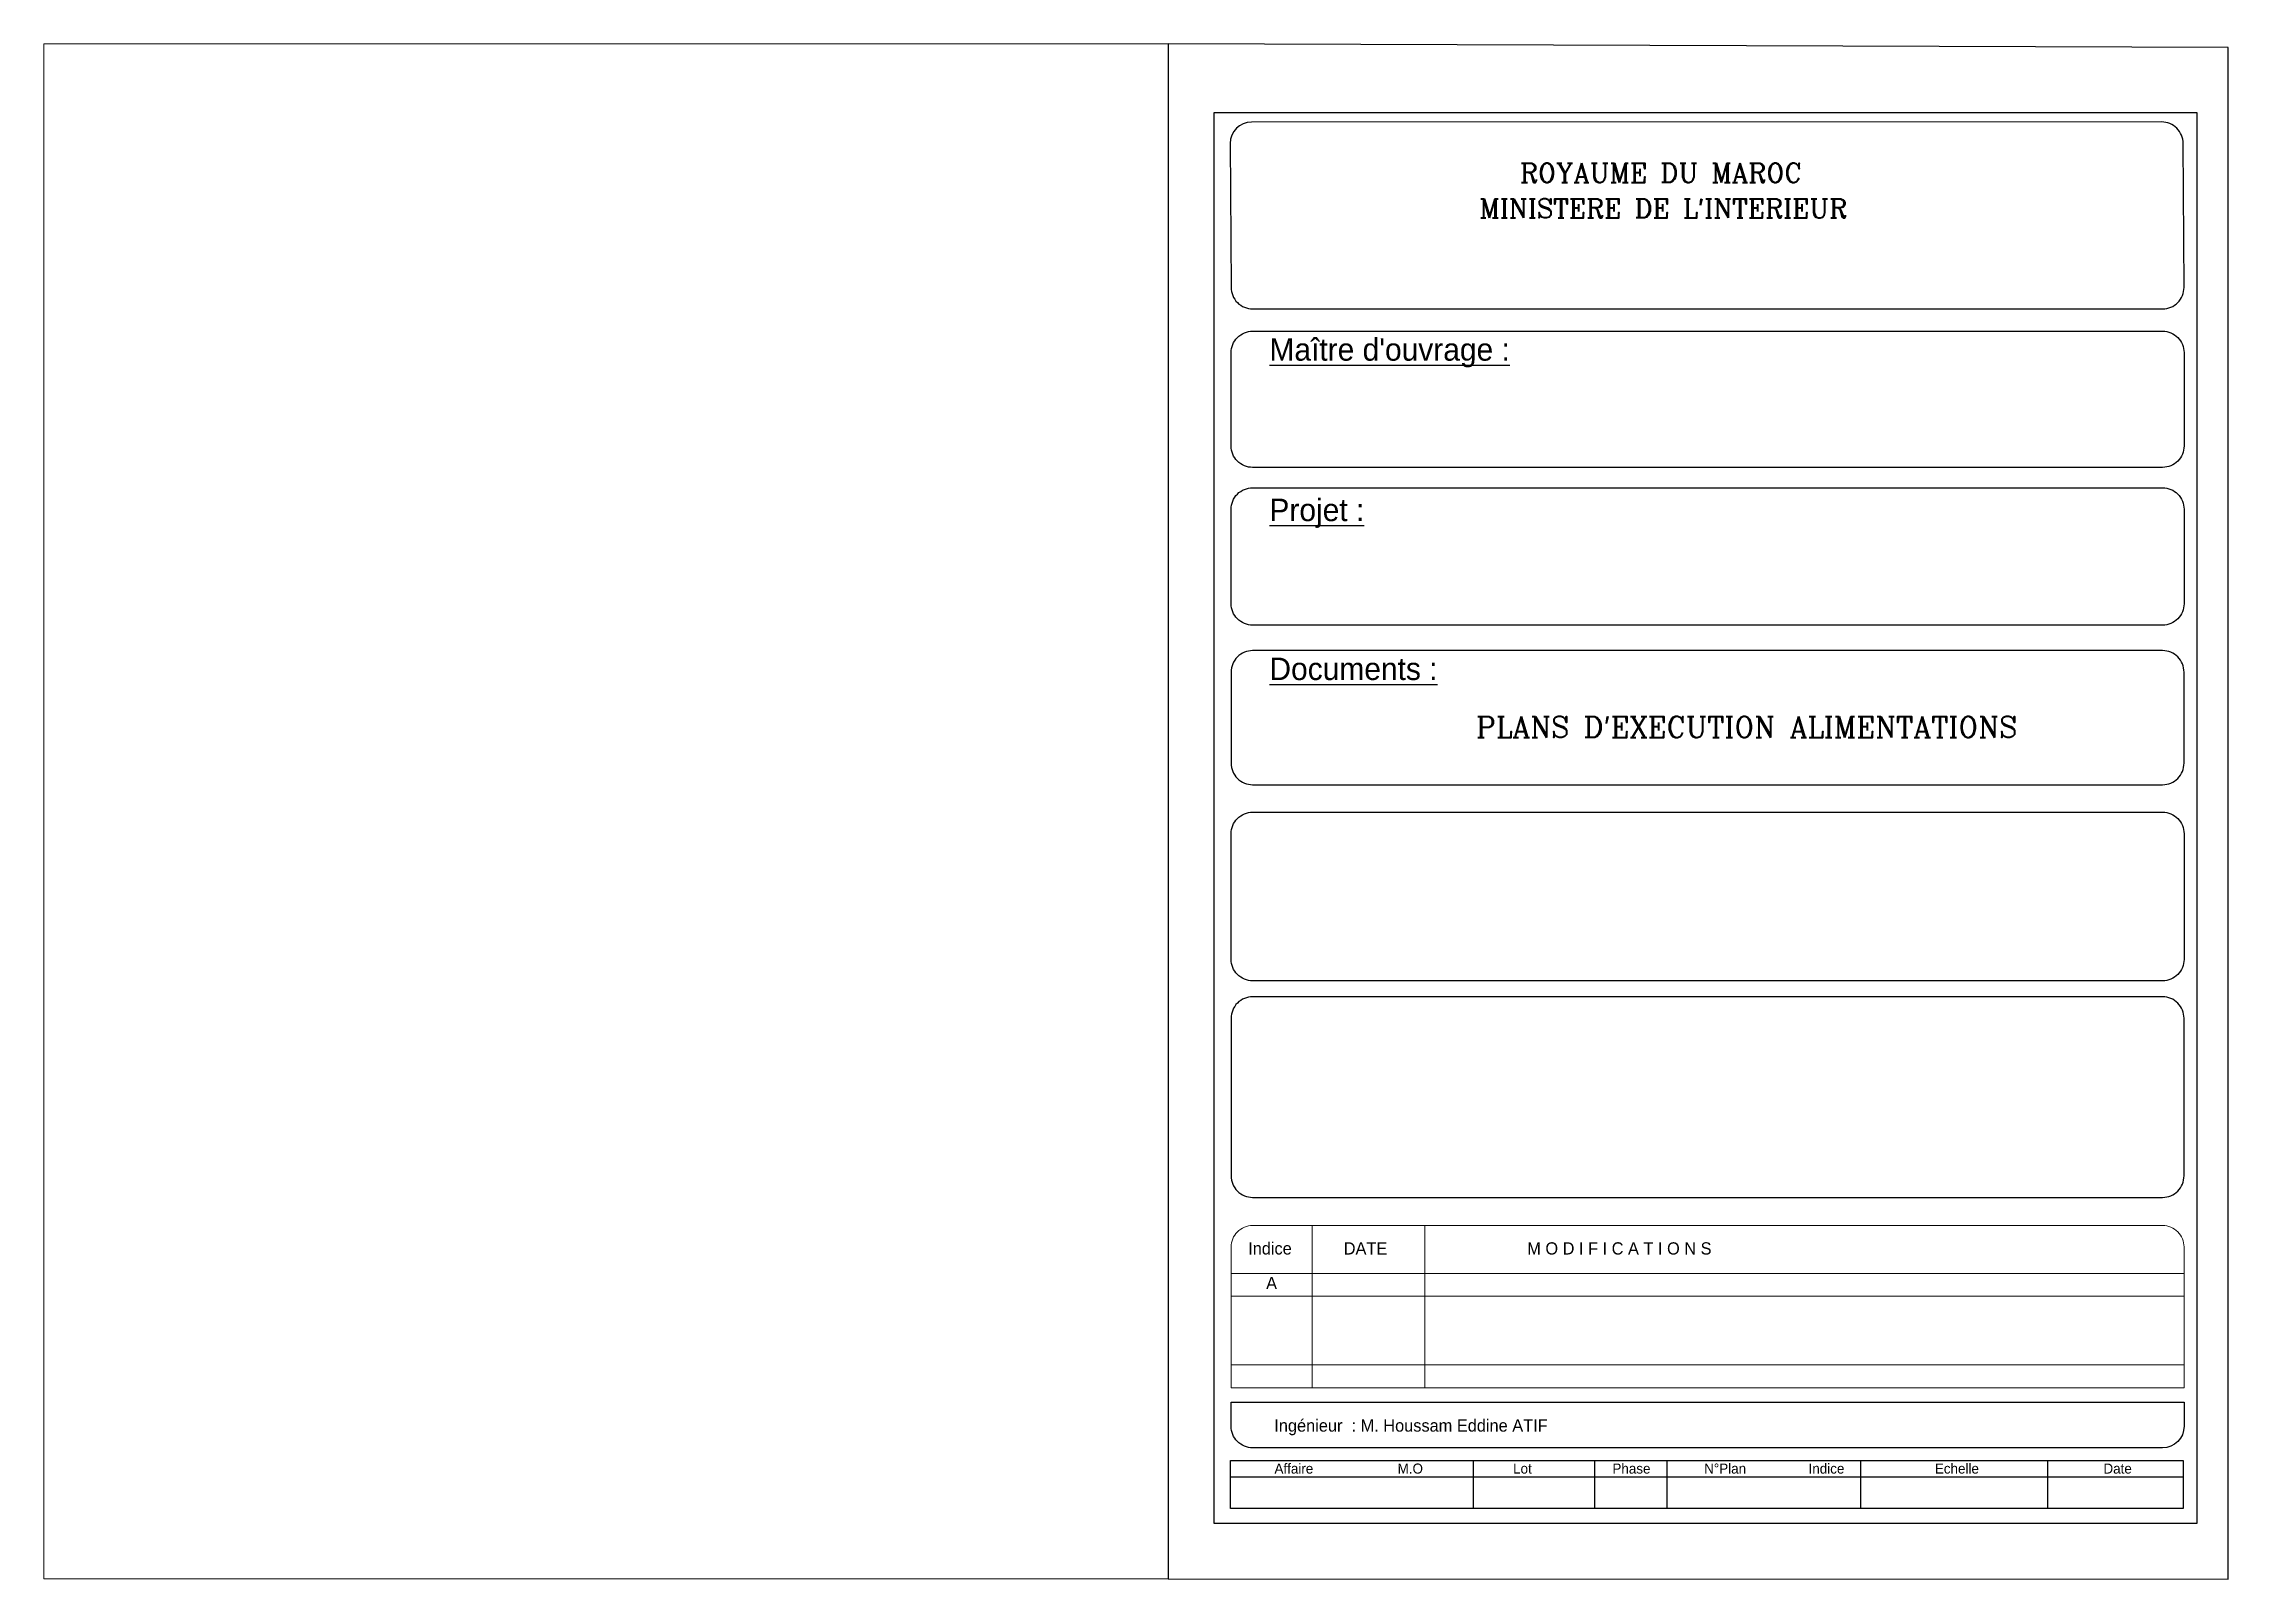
# Paper-space layout 'PG' of a CAD drawing. Header units: millimetres. Extents: x 1 to 409, y 1 to 287.
import ezdxf

# ---------------------------------------------------------------- set-up
doc = ezdxf.new("R2010")
doc.units = ezdxf.units.MM
doc.layers.add('CARTOUCHE', color=7, linetype='Continuous')
doc.styles.add('BATI2C', font='BKANT.TTF')
doc.styles.get("Standard").update_dxf_attribs({"font": 'arial.ttf'})

psp = doc.layouts.new('PG')

# ---------------------------------------------------------------- linework, layer by layer
at = {"color": 0}
psp.add_lwpolyline([(210.94, 0.79), (408.88, 0.71), (408.88, 286.61), (210.94, 287.3)], close=True, dxfattribs=at)
at = {"layer": 'CARTOUCHE', "color": 0, "linetype": 'Continuous', "lineweight": 20}
for p, q in [((342.67, 66.74), (226.73, 66.74)), ((222.71, 57.78), (400.62, 57.78)), ((222.71, 53.52), (400.62, 53.52)), ((222.71, 40.73), (400.62, 40.73)), ((222.71, 36.46), (400.62, 36.46))]:
    psp.add_line(p, q, dxfattribs=at)
at = {"layer": 'CARTOUCHE', "color": 0}
for p, q in [((267.9, 22.88), (267.9, 13.92)), ((290.57, 22.88), (290.57, 13.92)), ((304.06, 22.88), (304.06, 13.92)), ((340.2, 22.89), (340.2, 13.92)), ((375.13, 22.88), (375.13, 13.92))]:
    psp.add_line(p, q, dxfattribs=at)
at = {"layer": 'CARTOUCHE', "linetype": 'Continuous', "lineweight": 5, "ltscale": 1.5}
psp.add_lwpolyline([(219.52, 274.45), (403.01, 274.45), (403.01, 11.14), (219.52, 11.14)], close=True, dxfattribs=at)
at = {"layer": 'CARTOUCHE'}
psp.add_lwpolyline([(219.52, 274.45), (403.01, 274.45), (403.01, 11.14), (219.52, 11.14)], close=True, dxfattribs=at)
at = {"layer": 'CARTOUCHE', "color": 0, "linetype": 'Continuous', "lineweight": 25, "flags": 128}
for points in [[(226.73, 237.8), (396.61, 237.8, 0.414214), (400.62, 241.82), (400.44, 268.68, 0.414232), (396.43, 272.69), (226.55, 272.68, 0.414195), (222.54, 268.67), (222.71, 241.82, 0.414214)], [(222.71, 212.23), (222.71, 229.64, -0.414214), (226.73, 233.65), (396.61, 233.65, -0.414214), (400.62, 229.64), (400.62, 212.23, -0.414214), (396.61, 208.22), (226.73, 208.22, -0.414214)], [(222.71, 182.79), (222.71, 200.41, -0.414214), (226.73, 204.42), (396.61, 204.42, -0.414214), (400.62, 200.41), (400.62, 182.79, -0.414214), (396.61, 178.78), (226.73, 178.78, -0.414214)], [(222.71, 116.41), (222.71, 139.86, -0.414214), (226.73, 143.88), (396.61, 143.88, -0.414214), (400.62, 139.86), (400.62, 116.41, -0.414214), (396.61, 112.4), (226.73, 112.4, -0.414214)]]:
    psp.add_lwpolyline(points, format="xyb", close=True, dxfattribs=at)
at = {"layer": 'CARTOUCHE', "color": 0, "linetype": 'Continuous', "lineweight": 25}
for points in [[(226.73, 174.03, 0.414214), (222.71, 170.01), (222.71, 153.03, 0.414214), (226.73, 149.01), (396.61, 149.01, 0.414214), (400.62, 153.03), (400.62, 170.01, 0.414214), (396.61, 174.03)], [(226.73, 109.42, 0.414214), (222.71, 105.41), (222.71, 76.01, 0.414214), (226.73, 71.99), (396.61, 71.99, 0.414214), (400.62, 76.01), (400.62, 105.41, 0.414214), (396.61, 109.42)], [(222.71, 33.76), (400.62, 33.76), (400.62, 29.26, -0.414213), (396.61, 25.25), (226.73, 25.25, -0.414214), (222.71, 29.26)]]:
    psp.add_lwpolyline(points, format="xyb", close=True, dxfattribs=at)
at = {"layer": 'CARTOUCHE', "color": 0, "linetype": 'Continuous', "lineweight": 20, "flags": 128}
psp.add_lwpolyline([(400.62, 36.46), (400.62, 62.73, 0.414214), (396.61, 66.74), (226.73, 66.74, 0.414214), (222.71, 62.73), (222.71, 36.46)], format="xyb", dxfattribs=at)
for points in [[(237.82, 66.74), (237.82, 36.46)], [(258.86, 66.74), (258.86, 36.46)]]:
    psp.add_lwpolyline(points, dxfattribs=at)
at = {"layer": 'CARTOUCHE', "color": 0}
psp.add_lwpolyline([(222.57, 22.88), (384.87, 22.88)], dxfattribs=at)
for points in [[(222.57, 22.88), (400.48, 22.88), (400.48, 19.75), (222.57, 19.75)], [(222.57, 22.88), (400.48, 22.88), (400.48, 13.92), (222.57, 13.92)]]:
    psp.add_lwpolyline(points, close=True, dxfattribs=at)

# ---------------------------------------------------------------- texts
at = {"layer": 'CARTOUCHE', "color": 0, "lineweight": -2, "style": 'BATI2C'}
for s, height, p in [('Indice', 2.281, (225.9, 61.32)), ('DATE', 2.281, (243.74, 61.32)), ('M O D I F I C A T I O N S', 2.2811, (278, 61.32)), ('A', 2.28, (229.25, 54.86)), ('Ingénieur  : M. Houssam Eddine ATIF', 2.2811, (230.78, 28.27))]:
    psp.add_text(s, height=height, dxfattribs=at).set_placement(p)
at = {"layer": 'CARTOUCHE', "color": 0, "lineweight": 0, "char_height": 7.1533, "width": 104.8446, "attachment_point": 1}
for s, insert in [('{\\fRockwell|b0|i0|c0|p18;    \\Fromanc|c0; \\H0.5x;ROYAUME DU MAROC }', (261.1, 264.99)), ("{\\fRockwell|b0|i0|c0|p18; \\Fromanc|c0;\\H0.5x;MINISTERE DE L'INTERIEUR }", (266.39, 258.35))]:
    psp.add_mtext(s, dxfattribs=dict(at, insert=insert))
at = {"layer": 'CARTOUCHE', "color": 116, "lineweight": 25, "true_color": 0x136734, "char_height": 4.1805, "attachment_point": 1, "style": 'BATI2C'}
for s, insert in [("{\\LMaître d'ouvrage :}", (229.87, 232.32)), ('{\\LProjet :}', (229.87, 202.38)), ('{\\LDocuments :}', (229.87, 172.72))]:
    psp.add_mtext(s, dxfattribs=dict(at, insert=insert))
at = {"layer": 'CARTOUCHE', "color": 7, "lineweight": 25, "insert": (318.94, 161.76), "char_height": 3.9343, "width": 217.8578, "attachment_point": 2, "style": 'BATI2C'}
psp.add_mtext("\\pxt28.334,31.668;{\\Fromanc|c0;PLANS D'EXECUTION ALIMENTATIONS}", dxfattribs=at)
at = {"layer": 'CARTOUCHE', "color": 0, "lineweight": 25, "char_height": 1.874, "attachment_point": 1, "style": 'BATI2C'}
for s, insert in [('Affaire', (230.81, 22.31)), ('M.O', (253.8, 22.31)), ('Lot', (275.36, 22.31)), ('Phase', (293.9, 22.31)), ('N%%DPlan', (311.03, 22.31)), ('Indice', (330.52, 22.31)), ('Echelle', (354.1, 22.31)), ('Date', (385.57, 22.31))]:
    psp.add_mtext(s, dxfattribs=dict(at, insert=insert))

# ---------------------------------------------------------------- viewports
at = {"layer": '0', "color": 0, "view_target_point": (31619.33, 9290.68)}
psp.add_viewport(center=(105.99, 144.04), size=(209.9, 286.509), view_center_point=(3.94, -81.09), view_height=1402.804, dxfattribs=at)

doc.saveas('drawing.dxf')
